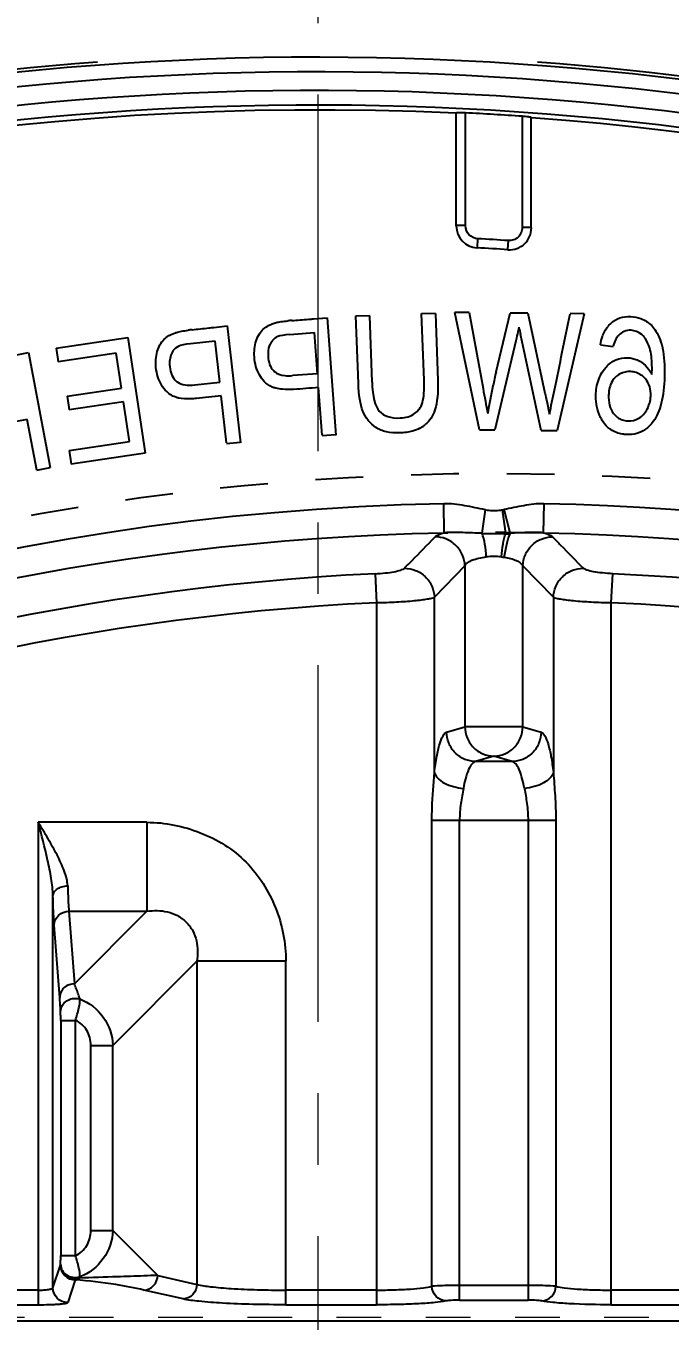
# Model space of a CAD drawing. Header units: millimetres. Extents: x 3054 to 4939, y -1170 to 130.
# Drawn here: x 3411.18 to 3433.19, y -162.32 to -118.05 of the extents above; entities that cross this region are included whole.
import ezdxf

# ---------------------------------------------------------------- set-up
doc = ezdxf.new("R2010")
doc.units = ezdxf.units.MM
doc.header["$LTSCALE"] = 16.335
doc.header["$PDMODE"] = 3
doc.header["$PDSIZE"] = 0.3125
doc.linetypes.add('CENTER', pattern=[0.6, 0.375, -0.075, 0.075, -0.075])
doc.linetypes.add('HIDDEN', pattern=[0.2, 0.1, -0.1])
doc.layers.get('0').update_dxf_attribs({"linetype": 'CONTINUOUS'})
doc.layers.get('Defpoints').update_dxf_attribs({"linetype": 'CONTINUOUS'})
doc.layers.add('21', color=7, linetype='CONTINUOUS')
doc.layers.add('center', color=1, linetype='CENTER', lineweight=9)
doc.layers.add('cool', color=153, linetype='HIDDEN', lineweight=9)
doc.styles.get("Standard").update_dxf_attribs({"font": 'txt', "width": 0.8})
doc.dimstyles.get("Standard").update_dxf_attribs({"dimtxt": 0.15625, "dimasz": 0.1875, "dimexe": 0.125, "dimexo": 0.0625, "dimtad": 0, "dimtih": 1, "dimtoh": 1, "dimdsep": 46, "dimtxsty": 'Standard', "dimcen": 0.09, "dimadec": 0, "dimazin": 0, "dimtp": 0.01, "dimtm": 0.01, "dimtfac": 1, "dimtofl": 0, "dimtmove": 0, "dimatfit": 3, "dimfxl": 0, "dimtolj": 1, "dimarcsym": 0})

# ---------------------------------------------------------------- blocks, each defined once
blk = doc.blocks.new('*D85')
at = {"color": 4, "lineweight": -2}
blk.add_line((3421.161, -90.135), (3421.161, -60.351), dxfattribs=at)
at = {"layer": 'Defpoints', "color": 0}
for p in [(3421.161, -60.351), (3421.161, -90.135), (3421.161, -226.18)]:
    blk.add_point(p, dxfattribs=at)
at = {"color": 6, "insert": (3421.161, -55.351), "char_height": 5, "attachment_point": 5, "rotation": 90}
blk.add_mtext('\\A1;0.00', dxfattribs=at)
blk = doc.blocks.new('*D86')
at = {"color": 4, "lineweight": -2}
blk.add_line((3527.113, -219.255), (3527.113, -60.351), dxfattribs=at)
at = {"layer": 'Defpoints', "color": 0}
for p in [(3527.113, -60.351), (3527.113, -219.255), (3421.161, -226.18)]:
    blk.add_point(p, dxfattribs=at)
at = {"color": 6, "insert": (3527.113, -51.351), "char_height": 5, "attachment_point": 5, "rotation": 90}
blk.add_mtext('\\A1;105.95', dxfattribs=at)
blk = doc.blocks.new('*D87')
at = {"color": 4, "lineweight": -2}
blk.add_line((3549.662, -116.98), (3549.662, -60.351), dxfattribs=at)
at = {"layer": 'Defpoints', "color": 0}
for p in [(3549.662, -60.351), (3549.662, -116.98), (3421.161, -226.18)]:
    blk.add_point(p, dxfattribs=at)
at = {"color": 6, "insert": (3549.662, -51.351), "char_height": 5, "attachment_point": 5, "rotation": 90}
blk.add_mtext('\\A1;128.50', dxfattribs=at)
blk = doc.blocks.new('*D88')
at = {"color": 4, "lineweight": -2}
blk.add_line((3553.176, -108.18), (3587.767, -108.18), dxfattribs=at)
at = {"layer": 'Defpoints', "color": 0}
for p in [(3553.176, -108.18), (3587.767, -108.18), (3421.161, -226.18)]:
    blk.add_point(p, dxfattribs=at)
at = {"color": 6, "insert": (3595.767, -108.18), "char_height": 5, "attachment_point": 5}
blk.add_mtext('\\A1;118.00', dxfattribs=at)
blk = doc.blocks.new('*D104')
at = {"color": 4, "lineweight": -2}
blk.add_line((3289.052, -108.18), (3255.69, -108.18), dxfattribs=at)
at = {"layer": 'Defpoints', "color": 0}
for p in [(3255.69, -108.18), (3289.052, -108.18), (3421.161, -226.18)]:
    blk.add_point(p, dxfattribs=at)
at = {"color": 6, "insert": (3247.69, -108.18), "char_height": 5, "attachment_point": 5}
blk.add_mtext('\\A1;118.00', dxfattribs=at)
blk = doc.blocks.new('*D108')
at = {"color": 4, "lineweight": -2}
blk.add_line((3292.661, -104.933), (3292.661, -60.476), dxfattribs=at)
at = {"layer": 'Defpoints', "color": 0}
for p in [(3292.661, -60.476), (3292.661, -104.933), (3421.161, -226.18)]:
    blk.add_point(p, dxfattribs=at)
at = {"color": 6, "insert": (3292.661, -51.476), "char_height": 5, "attachment_point": 5, "rotation": 90}
blk.add_mtext('\\A1;128.50', dxfattribs=at)
blk = doc.blocks.new('*D109')
at = {"color": 4, "lineweight": -2}
for p, q in [((3332.875, -70.476), (3332.875, -60.476)), ((3339.201, -80.476), (3332.875, -70.476)), ((3339.201, -194.13), (3339.201, -80.476))]:
    blk.add_line(p, q, dxfattribs=at)
at = {"layer": 'Defpoints', "color": 0}
for p in [(3332.875, -60.476), (3339.201, -194.13), (3421.161, -226.18)]:
    blk.add_point(p, dxfattribs=at)
at = {"color": 6, "insert": (3332.875, -53.143), "char_height": 5, "attachment_point": 5, "rotation": 90}
blk.add_mtext('\\A1;81.96', dxfattribs=at)
blk = doc.blocks.new('*D110')
at = {"color": 4, "lineweight": -2}
for p, q in [((3366.621, -70.476), (3366.621, -60.476)), ((3360.233, -80.476), (3366.621, -70.476)), ((3360.233, -218.705), (3360.233, -80.476))]:
    blk.add_line(p, q, dxfattribs=at)
at = {"layer": 'Defpoints', "color": 0}
for p in [(3366.621, -60.476), (3360.233, -218.705), (3421.161, -226.18)]:
    blk.add_point(p, dxfattribs=at)
at = {"color": 6, "insert": (3366.621, -52.81), "char_height": 5, "attachment_point": 5, "rotation": 90}
blk.add_mtext('\\A1;60.93', dxfattribs=at)
blk = doc.blocks.new('*D111')
at = {"color": 4, "lineweight": -2}
blk.add_line((3357.833, -201.73), (3357.833, -60.476), dxfattribs=at)
at = {"layer": 'Defpoints', "color": 0}
for p in [(3357.833, -60.476), (3357.833, -201.73), (3421.161, -226.18)]:
    blk.add_point(p, dxfattribs=at)
at = {"color": 6, "insert": (3357.833, -52.476), "char_height": 5, "attachment_point": 5, "rotation": 90}
blk.add_mtext('\\A1;63.33', dxfattribs=at)
blk = doc.blocks.new('*D112')
at = {"color": 4, "lineweight": -2}
for p, q in [((3378.939, -70.476), (3378.939, -60.476)), ((3364.855, -80.476), (3378.939, -70.476)), ((3364.855, -178.05), (3364.855, -80.476))]:
    blk.add_line(p, q, dxfattribs=at)
at = {"layer": 'Defpoints', "color": 0}
for p in [(3378.939, -60.476), (3364.855, -178.05), (3421.161, -226.18)]:
    blk.add_point(p, dxfattribs=at)
at = {"color": 6, "insert": (3378.939, -53.143), "char_height": 5, "attachment_point": 5, "rotation": 90}
blk.add_mtext('\\A1;56.31', dxfattribs=at)
blk = doc.blocks.new('*D113')
at = {"color": 4, "lineweight": -2}
blk.add_line((3345.76, -179.055), (3345.76, -60.476), dxfattribs=at)
at = {"layer": 'Defpoints', "color": 0}
for p in [(3345.76, -60.476), (3345.76, -179.055), (3421.161, -226.18)]:
    blk.add_point(p, dxfattribs=at)
at = {"color": 6, "insert": (3345.76, -52.81), "char_height": 5, "attachment_point": 5, "rotation": 90}
blk.add_mtext('\\A1;75.40', dxfattribs=at)

msp = doc.modelspace()

# ---------------------------------------------------------------- linework, layer by layer
at = {"layer": '21', "color": 7, "linetype": 'Continuous'}
for p, q in [((3425.883, -121.036), (3425.894, -121.025)), ((3425.883, -124.888), (3425.883, -121.036)), ((3426.194, -124.877), (3426.194, -121.025)), ((3428.137, -121.142), (3428.137, -124.943)), ((3428.437, -124.943), (3428.437, -121.179)), ((3428.448, -121.191), (3428.437, -121.179)), ((3425.894, -124.877), (3425.883, -124.888)), ((3426.194, -124.877), (3425.894, -124.877)), ((3428.437, -124.943), (3428.137, -124.943)), ((3428.448, -124.955), (3428.437, -124.943)), ((3426.589, -125.636), (3426.601, -125.625)), ((3426.601, -125.625), (3426.618, -125.326)), ((3427.657, -125.391), (3427.637, -125.69)), ((3427.637, -125.69), (3427.648, -125.702)), ((3425.167, -127.876), (3424.698, -127.893)), ((3424.779, -130.161), (3424.698, -127.884)), ((3425.167, -127.884), (3425.249, -130.17)), ((3426.318, -127.852), (3425.832, -127.847)), ((3426.677, -131.858), (3425.832, -127.849)), ((3426.317, -127.849), (3426.797, -130.448)), ((3427.239, -129.878), (3427.725, -127.868)), ((3428.328, -127.871), (3427.725, -127.865)), ((3428.328, -127.868), (3428.911, -130.598)), ((3430.255, -127.888), (3429.332, -131.879)), ((3430.254, -127.89), (3429.771, -127.885)), ((3417.595, -128.354), (3418.06, -128.302)), ((3418.06, -128.302), (3418.505, -132.303)), ((3421.003, -128.065), (3421.47, -128.03)), ((3421.47, -128.03), (3421.768, -132.037)), ((3422.536, -130.268), (3422.453, -127.965)), ((3422.923, -127.957), (3422.454, -127.974)), ((3423.004, -130.225), (3422.923, -127.957)), ((3412.209, -129.062), (3414.662, -128.698)), ((3414.662, -128.698), (3415.25, -132.654)), ((3420.192, -128.597), (3421.037, -128.534)), ((3421.142, -129.942), (3421.037, -128.534)), ((3428.128, -128.845), (3428.074, -128.598)), ((3410.814, -129.304), (3411.271, -129.218)), ((3411.271, -129.218), (3412.009, -133.149)), ((3412.209, -129.062), (3412.279, -129.527)), ((3414.267, -129.232), (3412.279, -129.527)), ((3414.446, -130.434), (3414.267, -129.232)), ((3417.646, -128.821), (3416.802, -128.915)), ((3417.802, -130.224), (3417.646, -128.821)), ((3427.915, -128.815), (3427.201, -131.858)), ((3428.777, -131.879), (3428.128, -128.845)), ((3430.804, -128.95), (3431.237, -129.011)), ((3421.142, -129.942), (3420.288, -130.005)), ((3412.59, -130.71), (3414.446, -130.434)), ((3416.951, -130.319), (3417.802, -130.224)), ((3421.297, -132.037), (3421.176, -130.411)), ((3412.59, -130.71), (3412.659, -131.175)), ((3414.515, -130.899), (3412.659, -131.175)), ((3414.717, -132.258), (3414.515, -130.899)), ((3418.033, -132.303), (3417.854, -130.691)), ((3411.222, -131.501), (3410.715, -131.597)), ((3411.548, -133.236), (3411.222, -131.501)), ((3426.677, -131.855), (3427.2, -131.861)), ((3428.776, -131.876), (3429.331, -131.881)), ((3412.661, -132.564), (3414.717, -132.258)), ((3418.036, -132.329), (3418.502, -132.277)), ((3421.299, -132.054), (3421.766, -132.019)), ((3412.661, -132.564), (3412.73, -133.029)), ((3415.25, -132.654), (3412.73, -133.029)), ((3411.548, -133.236), (3412.009, -133.149)), ((3425.471, -135.371), (3425.452, -134.381)), ((3428.86, -135.371), (3428.879, -134.382)), ((3426.762, -135.393), (3426.876, -134.588)), ((3427.569, -135.393), (3427.455, -134.592)), ((3427.725, -135.376), (3427.515, -134.576)), ((3425.146, -135.528), (3425.163, -135.512)), ((3429.168, -135.512), (3429.185, -135.528)), ((3423.106, -136.775), (3423.154, -137.764)), ((3426.176, -136.501), (3425.133, -137.575)), ((3426.176, -136.501), (3426.176, -142.004)), ((3428.155, -142.004), (3428.155, -136.501)), ((3429.198, -137.575), (3428.155, -136.501)), ((3431.177, -137.764), (3431.225, -136.775)), ((3425.133, -143.566), (3425.133, -137.575)), ((3429.198, -137.575), (3429.198, -143.566)), ((3423.154, -137.764), (3423.154, -161.758)), ((3431.177, -161.758), (3431.177, -137.764)), ((3425.552, -142.189), (3426.176, -142.004)), ((3428.155, -142.004), (3426.176, -142.004)), ((3428.155, -142.004), (3428.779, -142.189)), ((3427.165, -143.007), (3426.542, -143.193)), ((3427.789, -143.193), (3426.542, -143.193)), ((3427.789, -143.193), (3427.165, -143.007)), ((3411.601, -145.269), (3411.601, -161.758)), ((3415.313, -145.269), (3411.601, -145.269)), ((3415.313, -145.269), (3415.313, -148.31)), ((3425.049, -161.125), (3425.049, -145.2)), ((3425.049, -145.2), (3429.282, -145.2)), ((3425.996, -161.6), (3425.996, -145.2)), ((3428.334, -145.2), (3428.334, -161.6)), ((3429.282, -145.2), (3429.282, -161.125)), ((3412.103, -161.18), (3412.103, -147.783)), ((3412.646, -148.31), (3412.834, -150.788)), ((3412.646, -148.31), (3415.313, -148.31)), ((3412.834, -150.788), (3415.313, -148.31)), ((3412.332, -151.263), (3412.143, -148.785)), ((3417.023, -150.02), (3414.15, -152.893)), ((3417.023, -150.02), (3417.023, -161.06)), ((3420.064, -150.02), (3417.023, -150.02)), ((3420.064, -161.758), (3420.064, -150.02)), ((3412.367, -152.039), (3412.367, -160.073)), ((3412.367, -152.039), (3412.869, -152.039)), ((3412.869, -160.083), (3412.869, -152.029)), ((3413.39, -152.893), (3413.39, -159.219)), ((3413.39, -152.893), (3414.15, -152.893)), ((3414.15, -159.219), (3414.15, -152.893)), ((3413.39, -159.219), (3414.15, -159.219)), ((3414.15, -159.219), (3415.685, -160.754)), ((3412.367, -160.073), (3412.869, -160.073)), ((3412.103, -161.18), (3412.361, -160.407)), ((3412.361, -160.407), (3412.362, -160.374)), ((3412.863, -160.908), (3412.606, -161.681)), ((3415.685, -160.754), (3417.023, -161.06)), ((3428.334, -161.099), (3425.996, -161.099)), ((3411.601, -161.257), (3410.067, -161.257)), ((3416.547, -161.56), (3415.209, -161.255)), ((3423.154, -161.257), (3420.064, -161.257)), ((3434.267, -161.257), (3431.177, -161.257)), ((3410.067, -161.758), (3411.601, -161.758)), ((3420.061, -161.758), (3423.154, -161.758)), ((3425.996, -161.6), (3428.335, -161.6)), ((3431.177, -161.758), (3434.267, -161.758)), ((3438.22, -162.316), (3394, -162.316))]:
    msp.add_line(p, q, dxfattribs=at)
for centre, radius, start, end in [((3421.135, -221.18), 102.057, 14.96291, 151.82661), ((3421.135, -221.18), 102.168, 94.2184, 107.97163), ((3421.135, -221.18), 102.168, 72.02597, 85.77901), ((3421.135, -221.18), 101.558, 14.96291, 151.63947), ((3421.135, -221.18), 100.92, 15.05965, 151.44394), ((3421.135, -221.18), 100.421, 15.05965, 151.60566), ((3421.135, -221.18), 100.256, 87.28587, 137.0506), ((3421.135, -221.18), 100.283, 85.99645, 87.10867), ((3421.135, -221.18), 100.256, 42.93433, 85.81719), ((3426.631, -124.889), 0.748, 179.9523, 266.7793), ((3427.699, -124.955), 0.749, 266.0586, 0.0387), ((3421.135, -221.18), 95.7, 86.09788, 86.73307), ((3421.135, -221.18), 96.011, 86.10514, 86.72666), ((3409.85, -58.532), 70.25, 276.1983, 276.32955), ((3421.319, -141.015), 12.939, 94.6897, 95.2728), ((3415.823, -58.006), 70.25, 274.09781, 274.22906), ((3478.727, -117.703), 51.811, 191.8596, 192.1388), ((3431.849, -128.953), 1.009, 133.2436, 141.8316), ((3418.381, -141.25), 12.906, 96.7898, 97.3802), ((3458.931, -137.038), 32.49, 167.2698, 168.1329), ((3431.818, -130.546), 0.678, 55.4888, 71.8401), ((3686.425, -82.739), 263.975, 190.41232, 190.60042), ((3451.058, -135.409), 24.451, 168.0742, 170.3244), ((3424.152, -130.897), 1.026, 298.2131, 304.5564), ((3424.131, -130.835), 1.089, 303.5933, 309.4013), ((3431.873, -130.916), 1.183, 208.1591, 214.9733), ((3427.165, -221.18), 86.816, 91.13101, 151.13064), ((3427.165, -221.18), 86.815, 1.1311, 88.87139), ((3427.165, -221.18), 85.811, 91.12889, 269.34896), ((3427.211, -114.668), 20.73, 268.7573, 268.9958), ((3427.167, -117.3), 18.097, 268.9914, 271.0015), ((3427.141, -115.94), 19.458, 271.008, 271.2612), ((3427.536, -132.28), 3.129, 270.6668, 271.9446), ((3427.538, -132.367), 3.042, 271.9477, 273.6227), ((3427.165, -221.18), 85.811, 1.129, 88.87112), ((3427.161, -138.817), 2.631, 84.2466, 89.8969), ((3427.165, -221.18), 84.503, 92.75328, 175.97781), ((3427.165, -221.18), 84.503, 2.75434, 87.24672), ((3427.165, -221.18), 83.513, 92.75328, 175.96569), ((3427.165, -221.18), 83.513, 2.75328, 87.24672), ((3407.801, -159.25), 5.445, 342.9682, 343.375)]:
    msp.add_arc(centre, radius, start, end, dxfattribs=at)
at = {"layer": '21', "color": 8, "linetype": 'HIDDEN'}
for radius, start, end in [(87.821, 218.45894, 155.70987), (85.811, 88.87112, 91.12889)]:
    msp.add_arc((3427.165, -221.18), radius, start, end, dxfattribs=at)
at = {"layer": '21', "color": 7, "linetype": 'Continuous'}
for points, knots in [([(3426.194, -121.025), (3426.157, -121.023), (3426.088, -121.021), (3426.007, -121.019), (3425.953, -121.02), (3425.924, -121.02), (3425.907, -121.023), (3425.896, -121.023), (3425.894, -121.025)], [0, 0, 0, 0, 0.370047, 0.688317, 0.812737, 0.907902, 0.970837, 1, 1, 1, 1]), ([(3428.437, -121.179), (3428.435, -121.176), (3428.424, -121.174), (3428.395, -121.167), (3428.333, -121.16), (3428.243, -121.15), (3428.174, -121.145), (3428.137, -121.142)], [0, 0, 0, 0, 0.030172, 0.093973, 0.314136, 0.631541, 1, 1, 1, 1]), ([(3426.618, -125.326), (3426.507, -125.317), (3426.28, -125.22), (3426.197, -124.988), (3426.194, -124.877)], [0, 0, 0, 0, 0.5, 1, 1, 1, 1]), ([(3428.137, -124.943), (3428.135, -125.003), (3428.111, -125.126), (3428.004, -125.281), (3427.842, -125.377), (3427.718, -125.393), (3427.657, -125.391)], [0, 0, 0, 0, 0.249892, 0.500004, 0.750098, 1, 1, 1, 1]), ([(3429.065, -131.32), (3429.12, -131.052), (3429.361, -129.903), (3429.591, -128.76), (3429.77, -127.888)], [0, 0, 0, 0, 0.238838, 1, 1, 1, 1]), ([(3419.286, -128.418), (3419.339, -128.37), (3419.43, -128.306), (3419.533, -128.257), (3419.569, -128.242)], [0, 0, 0, 0, 0.668238, 1, 1, 1, 1]), ([(3419.569, -128.242), (3419.606, -128.227), (3419.656, -128.21), (3419.712, -128.195), (3419.724, -128.192)], [0, 0, 0, 0, 0.797297, 1, 1, 1, 1]), ([(3419.724, -128.192), (3419.775, -128.178), (3419.889, -128.156), (3420.048, -128.139), (3420.13, -128.131)], [0, 0, 0, 0, 0.511331, 1, 1, 1, 1]), ([(3420.261, -128.12), (3420.446, -128.104), (3420.645, -128.091), (3420.84, -128.077), (3420.843, -128.077)], [0, 0, 0, 0, 0.986356, 1, 1, 1, 1]), ([(3415.689, -130.046), (3415.656, -129.945), (3415.597, -129.66), (3415.63, -129.162), (3415.79, -128.874), (3415.892, -128.769)], [0, 0, 0, 0, 0.234391, 0.624324, 1, 1, 1, 1]), ([(3415.892, -128.769), (3415.943, -128.719), (3416.032, -128.652), (3416.132, -128.599), (3416.168, -128.583)], [0, 0, 0, 0, 0.668238, 1, 1, 1, 1]), ([(3416.168, -128.583), (3416.205, -128.566), (3416.254, -128.547), (3416.309, -128.53), (3416.321, -128.527)], [0, 0, 0, 0, 0.797297, 1, 1, 1, 1]), ([(3416.321, -128.527), (3416.372, -128.512), (3416.484, -128.485), (3416.642, -128.462), (3416.723, -128.452)], [0, 0, 0, 0, 0.512645, 1, 1, 1, 1]), ([(3416.855, -128.435), (3417.039, -128.413), (3417.238, -128.393), (3417.432, -128.371), (3417.435, -128.371)], [0, 0, 0, 0, 0.986356, 1, 1, 1, 1]), ([(3419.155, -129.975), (3419.055, -129.796), (3418.947, -129.414), (3419.002, -128.886), (3419.11, -128.652), (3419.155, -128.581)], [0, 0, 0, 0, 0.441452, 0.809041, 1, 1, 1, 1]), ([(3416.203, -129.162), (3416.182, -129.192), (3416.101, -129.338), (3416.078, -129.548), (3416.092, -129.699), (3416.092, -129.703)], [0, 0, 0, 0, 0.223742, 0.980956, 1, 1, 1, 1]), ([(3419.451, -129.237), (3419.449, -129.274), (3419.452, -129.507), (3419.522, -129.715), (3419.635, -129.833)], [0, 0, 0, 0, 0.158664, 1, 1, 1, 1]), ([(3432.942, -129.144), (3432.944, -129.154), (3432.97, -129.302), (3432.998, -129.568), (3433, -129.869), (3432.997, -129.993)], [0, 0, 0, 0, 0.039067, 0.609296, 1, 1, 1, 1]), ([(3430.908, -129.828), (3430.937, -129.786), (3431.059, -129.632), (3431.209, -129.523), (3431.331, -129.468)], [0, 0, 0, 0, 0.254195, 1, 1, 1, 1]), ([(3416.092, -129.703), (3416.112, -129.909), (3416.193, -130.099), (3416.34, -130.212), (3416.347, -130.217)], [0, 0, 0, 0, 0.954438, 1, 1, 1, 1]), ([(3419.635, -129.833), (3419.646, -129.844), (3419.741, -129.936), (3419.873, -129.989), (3420.022, -130.005)], [0, 0, 0, 0, 0.116752, 1, 1, 1, 1]), ([(3431.476, -129.942), (3431.416, -129.973), (3431.286, -130.069), (3431.154, -130.27), (3431.109, -130.458), (3431.098, -130.536)], [0, 0, 0, 0, 0.306065, 0.722394, 1, 1, 1, 1]), ([(3432.406, -131.147), (3432.478, -131.008), (3432.578, -130.623), (3432.478, -130.269), (3432.345, -130.116)], [0, 0, 0, 0, 0.405405, 1, 1, 1, 1]), ([(3432.997, -129.993), (3432.996, -130.05), (3432.988, -130.265), (3432.968, -130.479), (3432.948, -130.622)], [0, 0, 0, 0, 0.267865, 1, 1, 1, 1]), ([(3419.943, -130.47), (3419.862, -130.463), (3419.737, -130.445), (3419.63, -130.409), (3419.59, -130.393)], [0, 0, 0, 0, 0.60486, 1, 1, 1, 1]), ([(3422.881, -131.547), (3422.876, -131.541), (3422.796, -131.443), (3422.62, -131.131), (3422.551, -130.671), (3422.536, -130.268)], [0, 0, 0, 0, 0.021522, 0.347313, 1, 1, 1, 1]), ([(3424.455, -131.303), (3424.586, -131.213), (3424.762, -130.982), (3424.792, -130.504), (3424.779, -130.161)], [0, 0, 0, 0, 0.497892, 1, 1, 1, 1]), ([(3425.249, -130.17), (3425.264, -130.592), (3425.208, -131.199), (3424.975, -131.551), (3424.822, -131.676)], [0, 0, 0, 0, 0.53789, 1, 1, 1, 1]), ([(3430.831, -131.474), (3430.804, -131.424), (3430.688, -131.17), (3430.626, -130.755), (3430.67, -130.432), (3430.689, -130.345)], [0, 0, 0, 0, 0.1577, 0.762834, 1, 1, 1, 1]), ([(3431.098, -130.536), (3431.093, -130.575), (3431.077, -130.74), (3431.1, -131.033), (3431.189, -131.215), (3431.251, -131.294)], [0, 0, 0, 0, 0.13721, 0.568605, 1, 1, 1, 1]), ([(3416.811, -130.797), (3416.659, -130.801), (3416.5, -130.794), (3416.366, -130.762), (3416.351, -130.758)], [0, 0, 0, 0, 0.88889, 1, 1, 1, 1]), ([(3417.854, -130.691), (3417.57, -130.723), (3417.204, -130.776), (3416.873, -130.795), (3416.811, -130.797)], [0, 0, 0, 0, 0.806296, 1, 1, 1, 1]), ([(3432.948, -130.622), (3432.947, -130.628), (3432.924, -130.784), (3432.867, -131.052), (3432.784, -131.267), (3432.737, -131.362)], [0, 0, 0, 0, 0.021717, 0.514122, 1, 1, 1, 1]), ([(3432.737, -131.362), (3432.689, -131.459), (3432.607, -131.589), (3432.513, -131.693), (3432.48, -131.725)], [0, 0, 0, 0, 0.659141, 1, 1, 1, 1]), ([(3424.171, -131.943), (3424.098, -131.953), (3423.865, -131.973), (3423.475, -131.945), (3423.127, -131.793), (3422.951, -131.632), (3422.881, -131.547)], [0, 0, 0, 0, 0.14003, 0.432814, 0.725598, 1, 1, 1, 1]), ([(3424.637, -131.801), (3424.561, -131.842), (3424.417, -131.898), (3424.246, -131.932), (3424.171, -131.943)], [0, 0, 0, 0, 0.577289, 1, 1, 1, 1]), ([(3431.157, -131.846), (3431.146, -131.839), (3431.05, -131.77), (3430.967, -131.683), (3430.904, -131.594)], [0, 0, 0, 0, 0.1165, 1, 1, 1, 1]), ([(3432.346, -131.836), (3432.291, -131.875), (3432.194, -131.928), (3432.09, -131.965), (3432.049, -131.977)], [0, 0, 0, 0, 0.607813, 1, 1, 1, 1]), ([(3432.049, -131.977), (3431.93, -132.011), (3431.764, -132.03), (3431.601, -132.012), (3431.562, -132.005)], [0, 0, 0, 0, 0.759062, 1, 1, 1, 1]), ([(3426.876, -134.588), (3426.759, -134.563), (3426.523, -134.518), (3426.17, -134.445), (3425.813, -134.391), (3425.572, -134.383), (3425.452, -134.381)], [0, 0, 0, 0, 0.24995, 0.50005, 0.749879, 1, 1, 1, 1]), ([(3428.875, -134.382), (3428.76, -134.38), (3428.529, -134.392), (3428.188, -134.447), (3427.848, -134.514), (3427.622, -134.558), (3427.509, -134.582)], [0, 0, 0, 0, 0.250029, 0.5, 0.750041, 1, 1, 1, 1]), ([(3426.875, -134.592), (3427.032, -134.615), (3427.246, -134.621), (3427.457, -134.593), (3427.51, -134.584)], [0, 0, 0, 0, 0.746009, 1, 1, 1, 1]), ([(3425.163, -135.512), (3425.194, -135.48), (3425.297, -135.425), (3425.405, -135.389), (3425.471, -135.371)], [0, 0, 0, 0, 0.395356, 1, 1, 1, 1]), ([(3426.762, -135.393), (3426.544, -135.385), (3426.114, -135.373), (3425.683, -135.352), (3425.471, -135.371)], [0, 0, 0, 0, 0.506921, 1, 1, 1, 1]), ([(3426.906, -136.199), (3426.899, -136.053), (3426.87, -135.781), (3426.809, -135.512), (3426.762, -135.393)], [0, 0, 0, 0, 0.532788, 1, 1, 1, 1]), ([(3427.424, -136.199), (3427.433, -136.051), (3427.47, -135.78), (3427.526, -135.51), (3427.569, -135.393)], [0, 0, 0, 0, 0.542545, 1, 1, 1, 1]), ([(3427.527, -136.213), (3427.543, -136.064), (3427.593, -135.789), (3427.676, -135.52), (3427.731, -135.403)], [0, 0, 0, 0, 0.536206, 1, 1, 1, 1]), ([(3428.86, -135.371), (3428.673, -135.354), (3428.294, -135.367), (3427.918, -135.383), (3427.727, -135.39)], [0, 0, 0, 0, 0.495229, 1, 1, 1, 1]), ([(3428.86, -135.371), (3428.926, -135.389), (3429.033, -135.425), (3429.137, -135.48), (3429.168, -135.512)], [0, 0, 0, 0, 0.604724, 1, 1, 1, 1]), ([(3424.108, -136.586), (3424.195, -136.498), (3424.543, -136.147), (3424.885, -135.79), (3425.146, -135.528)], [0, 0, 0, 0, 0.251109, 1, 1, 1, 1]), ([(3426.176, -136.501), (3426.172, -136.378), (3426.114, -136.118), (3425.886, -135.785), (3425.547, -135.564), (3425.287, -135.513), (3425.163, -135.512)], [0, 0, 0, 0, 0.239182, 0.500009, 0.76083, 1, 1, 1, 1]), ([(3428.155, -136.501), (3428.159, -136.373), (3428.219, -136.113), (3428.446, -135.787), (3428.778, -135.566), (3429.039, -135.513), (3429.168, -135.512)], [0, 0, 0, 0, 0.248926, 0.499872, 0.750878, 1, 1, 1, 1]), ([(3429.185, -135.528), (3429.272, -135.616), (3429.62, -135.967), (3429.962, -136.324), (3430.223, -136.586)], [0, 0, 0, 0, 0.250988, 1, 1, 1, 1]), ([(3426.176, -136.501), (3426.194, -136.462), (3426.271, -136.386), (3426.511, -136.259), (3426.74, -136.218), (3426.906, -136.199)], [0, 0, 0, 0, 0.160682, 0.382796, 1, 1, 1, 1]), ([(3427.521, -136.211), (3427.666, -136.235), (3427.865, -136.276), (3428.072, -136.397), (3428.138, -136.466), (3428.155, -136.501)], [0, 0, 0, 0, 0.613621, 0.835674, 1, 1, 1, 1]), ([(3423.106, -136.775), (3423.223, -136.768), (3423.442, -136.753), (3423.735, -136.713), (3423.939, -136.667), (3424.054, -136.623), (3424.095, -136.6), (3424.108, -136.586)], [0, 0, 0, 0, 0.340166, 0.640086, 0.865372, 0.945555, 1, 1, 1, 1]), ([(3424.108, -136.586), (3424.238, -136.585), (3424.502, -136.636), (3424.838, -136.856), (3425.069, -137.184), (3425.129, -137.445), (3425.133, -137.575)], [0, 0, 0, 0, 0.249152, 0.500155, 0.751102, 1, 1, 1, 1]), ([(3429.198, -137.575), (3429.202, -137.451), (3429.26, -137.189), (3429.492, -136.855), (3429.835, -136.635), (3430.098, -136.586), (3430.223, -136.586)], [0, 0, 0, 0, 0.238993, 0.500004, 0.761012, 1, 1, 1, 1]), ([(3431.225, -136.775), (3431.108, -136.768), (3430.889, -136.754), (3430.595, -136.711), (3430.373, -136.667), (3430.26, -136.613), (3430.223, -136.586)], [0, 0, 0, 0, 0.340713, 0.639648, 0.867112, 1, 1, 1, 1]), ([(3423.154, -137.763), (3423.384, -137.758), (3423.815, -137.742), (3424.329, -137.707), (3424.679, -137.67), (3424.879, -137.642), (3425.025, -137.613), (3425.105, -137.59), (3425.133, -137.575)], [0, 0, 0, 0, 0.345668, 0.649725, 0.774573, 0.876244, 0.951941, 1, 1, 1, 1]), ([(3429.198, -137.575), (3429.226, -137.59), (3429.306, -137.613), (3429.452, -137.642), (3429.652, -137.67), (3430.002, -137.707), (3430.516, -137.742), (3430.947, -137.758), (3431.177, -137.763)], [0, 0, 0, 0, 0.048059, 0.123756, 0.225427, 0.350275, 0.654332, 1, 1, 1, 1]), ([(3426.176, -142.004), (3426.177, -142.134), (3426.23, -142.395), (3426.45, -142.727), (3426.777, -142.952), (3427.037, -143.006), (3427.165, -143.007)], [0, 0, 0, 0, 0.251053, 0.501814, 0.751484, 1, 1, 1, 1]), ([(3427.165, -143.007), (3427.294, -143.006), (3427.553, -142.952), (3427.881, -142.728), (3428.101, -142.396), (3428.154, -142.134), (3428.155, -142.004)], [0, 0, 0, 0, 0.248098, 0.497744, 0.748707, 1, 1, 1, 1]), ([(3425.133, -143.566), (3425.154, -143.381), (3425.199, -143.054), (3425.296, -142.628), (3425.394, -142.348), (3425.497, -142.205), (3425.552, -142.189)], [0, 0, 0, 0, 0.378592, 0.67678, 0.883002, 1, 1, 1, 1]), ([(3426.542, -143.193), (3426.419, -143.192), (3426.159, -143.139), (3425.825, -142.914), (3425.604, -142.576), (3425.553, -142.314), (3425.552, -142.189)], [0, 0, 0, 0, 0.238371, 0.497745, 0.758539, 1, 1, 1, 1]), ([(3428.779, -142.189), (3428.778, -142.314), (3428.726, -142.576), (3428.506, -142.914), (3428.172, -143.139), (3427.912, -143.192), (3427.789, -143.193)], [0, 0, 0, 0, 0.241461, 0.502255, 0.761629, 1, 1, 1, 1]), ([(3428.779, -142.189), (3428.834, -142.205), (3428.937, -142.348), (3429.035, -142.628), (3429.132, -143.054), (3429.177, -143.381), (3429.198, -143.566)], [0, 0, 0, 0, 0.117014, 0.323234, 0.621414, 1, 1, 1, 1]), ([(3426.542, -143.193), (3426.494, -143.202), (3426.392, -143.288), (3426.23, -143.593), (3426.161, -143.889), (3426.123, -144.11)], [0, 0, 0, 0, 0.141812, 0.35358, 1, 1, 1, 1]), ([(3428.208, -144.11), (3428.17, -143.889), (3428.101, -143.593), (3427.939, -143.288), (3427.837, -143.202), (3427.789, -143.193)], [0, 0, 0, 0, 0.646421, 0.858188, 1, 1, 1, 1]), ([(3425.049, -145.2), (3425.049, -145.06), (3425.058, -144.515), (3425.102, -143.97), (3425.133, -143.566)], [0, 0, 0, 0, 0.256066, 1, 1, 1, 1]), ([(3425.133, -143.566), (3425.152, -143.637), (3425.253, -143.783), (3425.484, -143.95), (3425.788, -144.061), (3426.011, -144.101), (3426.123, -144.11)], [0, 0, 0, 0, 0.187254, 0.430152, 0.714254, 1, 1, 1, 1]), ([(3429.198, -143.566), (3429.179, -143.635), (3429.081, -143.78), (3428.853, -143.947), (3428.547, -144.06), (3428.322, -144.101), (3428.208, -144.11)], [0, 0, 0, 0, 0.183268, 0.423338, 0.708919, 1, 1, 1, 1]), ([(3429.198, -143.566), (3429.217, -143.832), (3429.264, -144.376), (3429.281, -144.922), (3429.282, -145.2)], [0, 0, 0, 0, 0.4901, 1, 1, 1, 1]), ([(3426.123, -144.11), (3426.094, -144.283), (3426.026, -144.643), (3425.996, -145.009), (3425.996, -145.2)], [0, 0, 0, 0, 0.479401, 1, 1, 1, 1]), ([(3428.208, -144.11), (3428.222, -144.194), (3428.256, -144.366), (3428.296, -144.633), (3428.324, -144.913), (3428.335, -145.104), (3428.334, -145.2)], [0, 0, 0, 0, 0.23201, 0.479231, 0.737035, 1, 1, 1, 1]), ([(3412.606, -147.443), (3412.6, -147.268), (3412.494, -146.9), (3412.243, -146.371), (3411.934, -145.823), (3411.713, -145.455), (3411.601, -145.269)], [0, 0, 0, 0, 0.218151, 0.466111, 0.729739, 1, 1, 1, 1]), ([(3412.103, -147.783), (3412.101, -147.583), (3412.05, -147.172), (3411.879, -146.333), (3411.712, -145.698), (3411.601, -145.269)], [0, 0, 0, 0, 0.232898, 0.482425, 1, 1, 1, 1]), ([(3415.313, -145.269), (3415.932, -145.269), (3416.871, -145.463), (3417.987, -146.019), (3418.727, -146.604), (3419.308, -147.345), (3419.874, -148.457), (3420.064, -149.4), (3420.064, -150.02)], [0, 0, 0, 0, 0.249205, 0.37458, 0.499711, 0.62513, 0.750417, 1, 1, 1, 1]), ([(3412.103, -147.783), (3412.105, -147.735), (3412.14, -147.639), (3412.255, -147.534), (3412.414, -147.462), (3412.538, -147.444), (3412.606, -147.443)], [0, 0, 0, 0, 0.215653, 0.439091, 0.694089, 1, 1, 1, 1]), ([(3412.143, -148.785), (3412.139, -148.726), (3412.119, -148.392), (3412.11, -148.058), (3412.103, -147.783)], [0, 0, 0, 0, 0.177336, 1, 1, 1, 1]), ([(3412.606, -147.443), (3412.608, -147.535), (3412.618, -147.824), (3412.628, -148.113), (3412.646, -148.309)], [0, 0, 0, 0, 0.319203, 1, 1, 1, 1]), ([(3415.313, -148.31), (3415.544, -148.277), (3415.91, -148.278), (3416.366, -148.443), (3416.668, -148.666), (3416.891, -148.969), (3417.055, -149.424), (3417.056, -149.789), (3417.023, -150.02)], [0, 0, 0, 0, 0.243664, 0.370983, 0.500267, 0.629967, 0.756745, 1, 1, 1, 1]), ([(3412.143, -148.785), (3412.144, -148.663), (3412.26, -148.407), (3412.519, -148.311), (3412.646, -148.309)], [0, 0, 0, 0, 0.490264, 1, 1, 1, 1]), ([(3412.834, -150.788), (3412.712, -150.789), (3412.519, -150.861), (3412.364, -151.065), (3412.332, -151.196), (3412.332, -151.263)], [0, 0, 0, 0, 0.486589, 0.733548, 1, 1, 1, 1]), ([(3413.018, -151.305), (3413.003, -151.256), (3412.949, -151.081), (3412.886, -150.909), (3412.834, -150.788)], [0, 0, 0, 0, 0.278842, 1, 1, 1, 1]), ([(3412.362, -151.739), (3412.36, -151.695), (3412.351, -151.536), (3412.341, -151.378), (3412.332, -151.263)], [0, 0, 0, 0, 0.27558, 1, 1, 1, 1]), ([(3412.362, -151.739), (3412.363, -151.663), (3412.407, -151.517), (3412.565, -151.36), (3412.778, -151.276), (3412.939, -151.283), (3413.018, -151.305)], [0, 0, 0, 0, 0.251908, 0.483588, 0.724221, 1, 1, 1, 1]), ([(3412.869, -152.039), (3412.917, -151.899), (3412.986, -151.659), (3413.029, -151.407), (3413.018, -151.305)], [0, 0, 0, 0, 0.591925, 1, 1, 1, 1]), ([(3413.018, -151.305), (3413.335, -151.427), (3413.907, -151.869), (3414.137, -152.554), (3414.15, -152.893)], [0, 0, 0, 0, 0.500695, 1, 1, 1, 1]), ([(3412.367, -152.039), (3412.367, -152.008), (3412.367, -151.908), (3412.366, -151.808), (3412.362, -151.739)], [0, 0, 0, 0, 0.311414, 1, 1, 1, 1]), ([(3413.398, -152.893), (3413.398, -152.716), (3413.306, -152.355), (3413.027, -152.105), (3412.869, -152.029)], [0, 0, 0, 0, 0.502621, 1, 1, 1, 1]), ([(3412.869, -160.083), (3413.027, -160.007), (3413.306, -159.757), (3413.398, -159.396), (3413.398, -159.219)], [0, 0, 0, 0, 0.497379, 1, 1, 1, 1]), ([(3414.15, -159.219), (3414.137, -159.558), (3413.908, -160.243), (3413.335, -160.686), (3413.018, -160.807)], [0, 0, 0, 0, 0.499425, 1, 1, 1, 1]), ([(3412.362, -160.374), (3412.363, -160.356), (3412.367, -160.256), (3412.367, -160.156), (3412.367, -160.073)], [0, 0, 0, 0, 0.174477, 1, 1, 1, 1]), ([(3413.018, -160.807), (3413.032, -160.706), (3412.984, -160.453), (3412.916, -160.214), (3412.869, -160.073)], [0, 0, 0, 0, 0.407481, 1, 1, 1, 1]), ([(3412.361, -160.407), (3412.361, -160.534), (3412.469, -160.801), (3412.735, -160.907), (3412.863, -160.908)], [0, 0, 0, 0, 0.499516, 1, 1, 1, 1]), ([(3412.837, -160.861), (3412.721, -160.855), (3412.54, -160.784), (3412.392, -160.592), (3412.361, -160.469), (3412.361, -160.407)], [0, 0, 0, 0, 0.490634, 0.737937, 1, 1, 1, 1]), ([(3412.362, -160.374), (3412.363, -160.449), (3412.408, -160.595), (3412.565, -160.753), (3412.778, -160.837), (3412.939, -160.829), (3413.018, -160.807)], [0, 0, 0, 0, 0.251906, 0.483571, 0.724207, 1, 1, 1, 1]), ([(3415.209, -161.255), (3414.891, -161.182), (3414.113, -161.038), (3413.326, -160.939), (3412.863, -160.908)], [0, 0, 0, 0, 0.412797, 1, 1, 1, 1]), ([(3415.685, -160.754), (3415.526, -160.759), (3415.065, -160.778), (3414.172, -160.807), (3413.438, -160.833), (3413.007, -160.845)], [0, 0, 0, 0, 0.17741, 0.516841, 1, 1, 1, 1]), ([(3415.209, -161.255), (3415.331, -161.251), (3415.583, -161.135), (3415.681, -160.88), (3415.685, -160.754)], [0, 0, 0, 0, 0.490931, 1, 1, 1, 1]), ([(3417.023, -161.06), (3417.02, -161.186), (3416.921, -161.441), (3416.669, -161.557), (3416.548, -161.561)], [0, 0, 0, 0, 0.509042, 1, 1, 1, 1]), ([(3417.023, -161.06), (3417.174, -161.1), (3417.566, -161.154), (3418.253, -161.212), (3419.113, -161.248), (3419.737, -161.257), (3420.064, -161.257)], [0, 0, 0, 0, 0.15397, 0.387134, 0.678276, 1, 1, 1, 1]), ([(3425.996, -161.099), (3425.803, -161.099), (3425.487, -161.104), (3425.171, -161.112), (3425.049, -161.125)], [0, 0, 0, 0, 0.612308, 1, 1, 1, 1]), ([(3429.282, -161.125), (3429.16, -161.112), (3428.844, -161.104), (3428.528, -161.099), (3428.334, -161.099)], [0, 0, 0, 0, 0.387644, 1, 1, 1, 1]), ([(3411.601, -161.257), (3411.664, -161.257), (3411.782, -161.254), (3411.935, -161.239), (3412.038, -161.22), (3412.088, -161.2), (3412.102, -161.186), (3412.103, -161.18)], [0, 0, 0, 0, 0.367062, 0.681095, 0.89847, 0.962895, 1, 1, 1, 1]), ([(3412.606, -161.681), (3412.478, -161.681), (3412.211, -161.574), (3412.104, -161.308), (3412.103, -161.18)], [0, 0, 0, 0, 0.500483, 1, 1, 1, 1]), ([(3420.061, -161.758), (3419.683, -161.758), (3418.962, -161.749), (3417.968, -161.712), (3417.175, -161.655), (3416.723, -161.599), (3416.547, -161.56)], [0, 0, 0, 0, 0.322088, 0.613446, 0.846589, 1, 1, 1, 1]), ([(3423.154, -161.257), (3423.357, -161.256), (3423.745, -161.25), (3424.28, -161.226), (3424.709, -161.187), (3424.954, -161.152), (3425.049, -161.125)], [0, 0, 0, 0, 0.320625, 0.611046, 0.844383, 1, 1, 1, 1]), ([(3425.523, -161.626), (3425.402, -161.623), (3425.15, -161.506), (3425.052, -161.251), (3425.049, -161.125)], [0, 0, 0, 0, 0.490448, 1, 1, 1, 1]), ([(3428.808, -161.626), (3428.929, -161.623), (3429.18, -161.506), (3429.279, -161.251), (3429.282, -161.125)], [0, 0, 0, 0, 0.490456, 1, 1, 1, 1]), ([(3429.282, -161.125), (3429.377, -161.153), (3429.622, -161.188), (3430.051, -161.227), (3430.586, -161.251), (3430.974, -161.257), (3431.177, -161.257)], [0, 0, 0, 0, 0.155562, 0.388929, 0.679678, 1, 1, 1, 1]), ([(3411.601, -161.758), (3411.727, -161.758), (3411.911, -161.755), (3412.145, -161.746), (3412.294, -161.737), (3412.417, -161.726), (3412.513, -161.714), (3412.568, -161.7), (3412.603, -161.69), (3412.606, -161.681)], [0, 0, 0, 0, 0.374254, 0.544003, 0.693476, 0.817329, 0.911341, 0.972249, 1, 1, 1, 1]), ([(3425.523, -161.626), (3425.405, -161.651), (3425.099, -161.692), (3424.563, -161.726), (3423.892, -161.753), (3423.408, -161.758), (3423.154, -161.758)], [0, 0, 0, 0, 0.151879, 0.38884, 0.679029, 1, 1, 1, 1]), ([(3425.996, -161.6), (3425.9, -161.6), (3425.742, -161.605), (3425.583, -161.613), (3425.523, -161.626)], [0, 0, 0, 0, 0.61167, 1, 1, 1, 1]), ([(3428.808, -161.626), (3428.748, -161.613), (3428.589, -161.605), (3428.431, -161.6), (3428.335, -161.6)], [0, 0, 0, 0, 0.388329, 1, 1, 1, 1]), ([(3431.177, -161.758), (3430.693, -161.757), (3430.026, -161.745), (3429.236, -161.69), (3428.93, -161.65), (3428.808, -161.626)], [0, 0, 0, 0, 0.611045, 0.843068, 1, 1, 1, 1])]:
    msp.add_open_spline(points, degree=3, knots=knots, dxfattribs=at)
for points in [[(3428.022, -128.351), (3428.008, -128.41), (3427.974, -128.564), (3427.915, -128.815)], [(3430.875, -128.665), (3430.92, -128.537), (3430.98, -128.425), (3431.055, -128.33)], [(3431.157, -128.218), (3431.343, -128.049), (3431.571, -127.969), (3431.847, -127.982)], [(3431.847, -127.982), (3431.968, -127.989), (3432.079, -128.011), (3432.181, -128.049)], [(3432.181, -128.049), (3432.324, -128.101), (3432.449, -128.184), (3432.557, -128.296)], [(3432.557, -128.296), (3432.61, -128.35), (3432.658, -128.411), (3432.703, -128.48)], [(3419.155, -128.581), (3419.193, -128.52), (3419.237, -128.465), (3419.286, -128.418)], [(3419.785, -128.664), (3419.709, -128.696), (3419.645, -128.745), (3419.593, -128.811)], [(3420.192, -128.597), (3419.991, -128.615), (3419.856, -128.637), (3419.785, -128.664)], [(3430.804, -128.95), (3430.82, -128.847), (3430.844, -128.752), (3430.875, -128.665)], [(3431.418, -128.627), (3431.343, -128.707), (3431.283, -128.837), (3431.237, -129.011)], [(3431.851, -128.453), (3431.683, -128.447), (3431.537, -128.506), (3431.418, -128.627)], [(3432.217, -128.593), (3432.108, -128.51), (3431.984, -128.463), (3431.851, -128.453)], [(3432.329, -128.728), (3432.294, -128.678), (3432.257, -128.633), (3432.217, -128.593)], [(3432.491, -129.068), (3432.447, -128.935), (3432.393, -128.822), (3432.329, -128.728)], [(3432.703, -128.48), (3432.813, -128.654), (3432.893, -128.877), (3432.942, -129.144)], [(3416.399, -128.996), (3416.321, -129.033), (3416.254, -129.088), (3416.203, -129.162)], [(3416.802, -128.915), (3416.604, -128.94), (3416.469, -128.967), (3416.399, -128.996)], [(3419.525, -128.919), (3419.478, -129.012), (3419.455, -129.124), (3419.451, -129.237)], [(3419.593, -128.811), (3419.568, -128.843), (3419.545, -128.879), (3419.525, -128.919)], [(3432.548, -129.348), (3432.535, -129.24), (3432.516, -129.147), (3432.491, -129.068)], [(3431.331, -129.468), (3431.46, -129.411), (3431.6, -129.384), (3431.746, -129.391)], [(3431.746, -129.391), (3431.855, -129.397), (3431.959, -129.423), (3432.06, -129.467)], [(3432.06, -129.467), (3432.11, -129.489), (3432.159, -129.515), (3432.208, -129.547)], [(3432.208, -129.547), (3432.305, -129.611), (3432.389, -129.695), (3432.463, -129.798)], [(3432.568, -129.649), (3432.565, -129.539), (3432.559, -129.439), (3432.548, -129.348)], [(3432.564, -129.964), (3432.568, -129.851), (3432.57, -129.746), (3432.568, -129.649)], [(3415.988, -130.55), (3415.852, -130.412), (3415.751, -130.24), (3415.689, -130.046)], [(3419.318, -130.201), (3419.256, -130.133), (3419.201, -130.057), (3419.155, -129.975)], [(3420.022, -130.005), (3420.101, -130.014), (3420.189, -130.014), (3420.288, -130.005)], [(3430.689, -130.345), (3430.731, -130.151), (3430.807, -129.974), (3430.908, -129.828)], [(3431.84, -129.866), (3431.703, -129.861), (3431.581, -129.887), (3431.476, -129.942)], [(3432.029, -129.902), (3431.97, -129.882), (3431.907, -129.871), (3431.84, -129.866)], [(3432.345, -130.116), (3432.301, -130.065), (3432.253, -130.023), (3432.202, -129.988)], [(3432.463, -129.798), (3432.499, -129.849), (3432.533, -129.904), (3432.564, -129.964)], [(3416.351, -130.758), (3416.201, -130.718), (3416.081, -130.647), (3415.988, -130.55)], [(3416.347, -130.217), (3416.421, -130.27), (3416.51, -130.305), (3416.619, -130.321)], [(3416.619, -130.321), (3416.714, -130.335), (3416.824, -130.334), (3416.951, -130.319)], [(3419.59, -130.393), (3419.48, -130.347), (3419.39, -130.282), (3419.318, -130.201)], [(3420.326, -130.474), (3420.191, -130.48), (3420.061, -130.48), (3419.943, -130.47)], [(3421.176, -130.411), (3420.893, -130.432), (3420.598, -130.463), (3420.326, -130.474)], [(3423.004, -130.225), (3423.022, -130.719), (3423.103, -131.053), (3423.252, -131.22)], [(3428.911, -130.598), (3428.925, -130.666), (3428.977, -130.907), (3429.065, -131.32)], [(3423.252, -131.22), (3423.398, -131.388), (3423.638, -131.465), (3423.969, -131.451)], [(3423.969, -131.451), (3424.161, -131.446), (3424.325, -131.396), (3424.455, -131.303)], [(3431.251, -131.294), (3431.332, -131.404), (3431.433, -131.478), (3431.551, -131.517)], [(3431.737, -131.55), (3431.877, -131.559), (3432.004, -131.529), (3432.121, -131.459)], [(3432.121, -131.459), (3432.237, -131.392), (3432.331, -131.288), (3432.406, -131.147)], [(3431.562, -132.005), (3431.417, -131.982), (3431.278, -131.929), (3431.157, -131.846)], [(3431.551, -131.517), (3431.609, -131.537), (3431.671, -131.548), (3431.737, -131.55)], [(3432.48, -131.725), (3432.438, -131.767), (3432.393, -131.804), (3432.346, -131.836)], [(3427.165, -136.186), (3427.079, -136.186), (3426.992, -136.191), (3426.906, -136.199)], [(3427.425, -136.199), (3427.456, -136.206), (3427.489, -136.21), (3427.521, -136.211)], [(3413.007, -160.844), (3412.952, -160.859), (3412.894, -160.864), (3412.837, -160.861)], [(3412.863, -160.908), (3412.915, -160.903), (3412.966, -160.878), (3413.007, -160.845)]]:
    msp.add_open_spline(points, degree=3, dxfattribs=at)
at = {"layer": 'center', "color": 1, "linetype": 'CENTER', "ltscale": 1.990328}
msp.add_line((3421.161, -386.18), (3421.161, -66.18), dxfattribs=at)
at = {"layer": 'cool', "ltscale": 0.932966}
msp.add_line((3275.491, -162.18), (3566.831, -162.18), dxfattribs=at)

# ---------------------------------------------------------------- dimensions: what is measured, and where the dimension line sits
for feature_location, offset, dtype, origin, picture, middle in [((3292.661, -104.933), (0, 44.457), 1, (3421.161, -226.18), '*D108', (3292.661, -51.476)), ((3527.113, -219.255), (0, 158.904), 1, (3421.161, -226.18), '*D86', (3527.113, -51.351)), ((3549.662, -116.98), (0, 56.63), 1, (3421.161, -226.18), '*D87', (3549.662, -51.351)), ((3357.833, -201.73), (0, 141.254), 1, (3421.161, -226.18), '*D111', (3357.833, -52.476)), ((3339.201, -194.13), (-6.325, 133.654), 1, (3421.161, -226.18), '*D109', (3332.875, -53.143)), ((3345.76, -179.055), (0, 118.579), 1, (3421.161, -226.18), '*D113', (3345.76, -52.81)), ((3360.233, -218.705), (6.388, 158.229), 1, (3421.161, -226.18), '*D110', (3366.621, -52.81)), ((3364.855, -178.05), (14.084, 117.574), 1, (3421.161, -226.18), '*D112', (3378.939, -53.143)), ((3421.161385516, -90.134942392), (0, 29.784139534), 1, (3421.161385516, -226.180448609), '*D85', (3421.161385516, -55.350802858)), ((3289.052, -108.18), (-33.362, 0), 0, (3421.161, -226.18), '*D104', (3247.69, -108.18)), ((3553.176, -108.18), (34.59, 0), 0, (3421.161, -226.18), '*D88', (3595.767, -108.18))]:
    dim = msp.add_ordinate_dim(feature_location=feature_location, offset=offset, dtype=dtype, origin=origin, dimstyle='Standard', override={"dimtxt": 5, "dimasz": 5, "dimexe": 0, "dimexo": 0, "dimgap": 0, "dimtih": 0, "dimtoh": 0, "dimzin": 0, "dimcen": 0, "dimclrd": 4, "dimclre": 4, "dimclrt": 6, "dimadec": 2, "dimtp": 0, "dimtm": 0, "dimtzin": 0})
    dim.commit()
    dim.dimension.update_dxf_attribs({"geometry": picture, "text_midpoint": middle})

doc.saveas('drawing.dxf')
